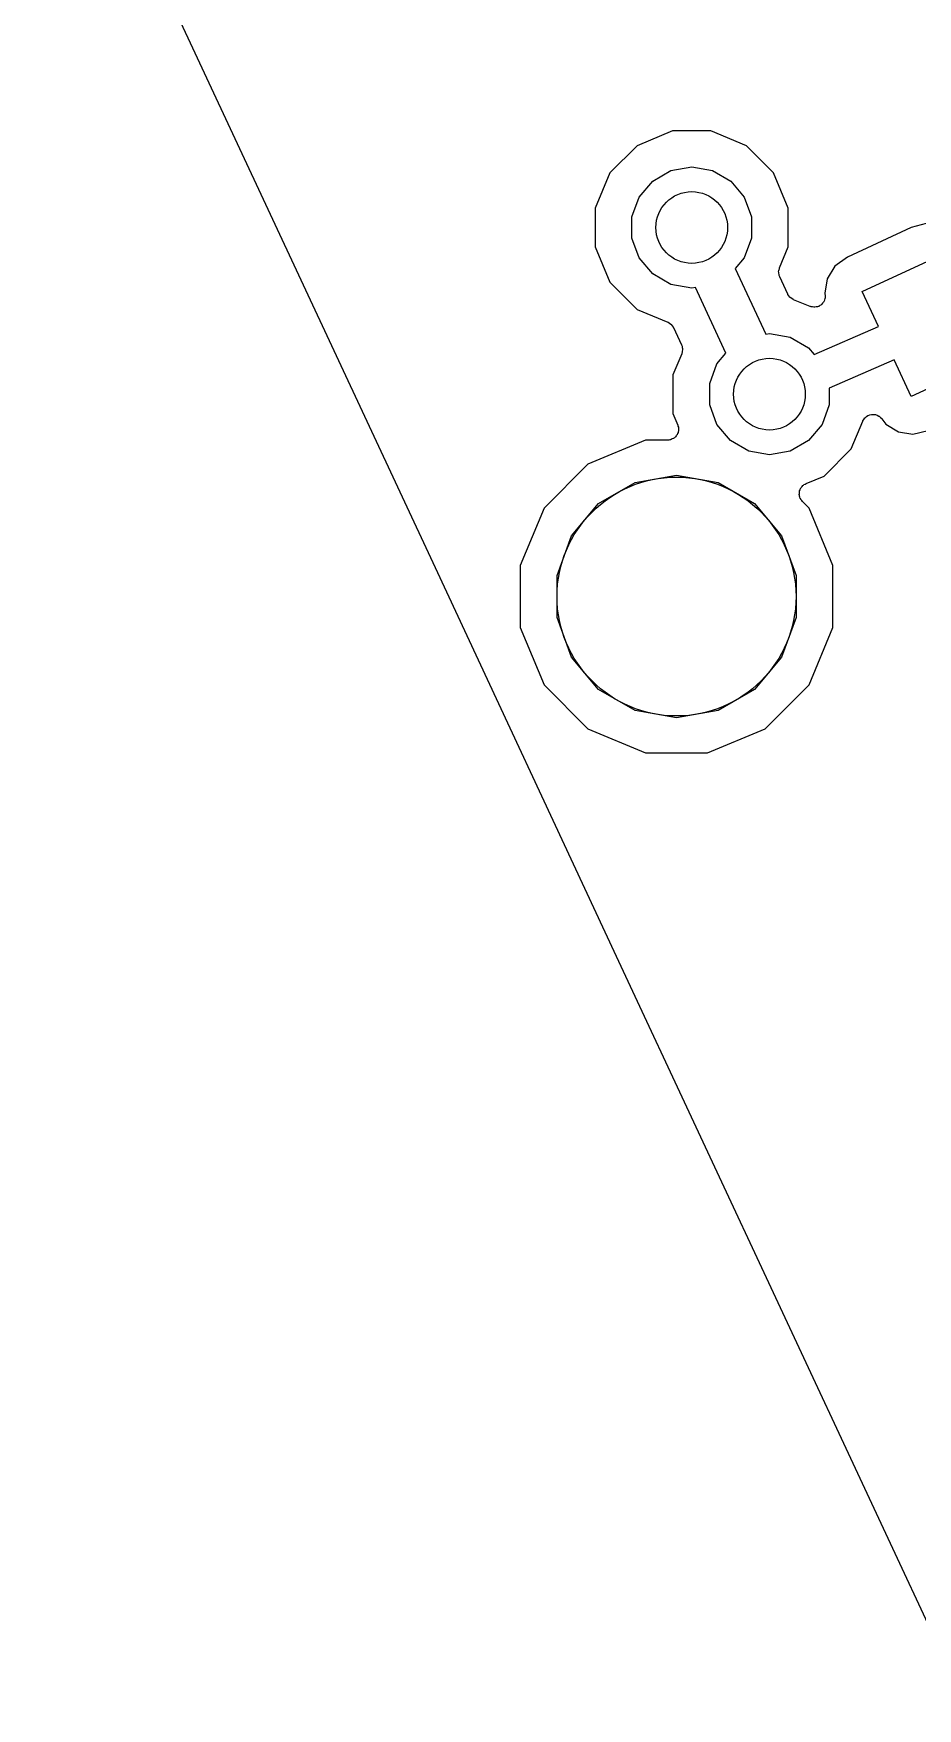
# Model space of a CAD drawing. Extents: x 24 to 196, y -189 to -31.
# Drawn here: x 32.35 to 44.56, y -187.2 to -164.07 of the extents above; entities that cross this region are included whole.
import ezdxf

# ---------------------------------------------------------------- set-up
doc = ezdxf.new("R2010")
doc.units = 0
doc.header["$MEASUREMENT"] = 0
doc.layers.add('BLACK', color=7, linetype='CONTINUOUS')

msp = doc.modelspace()

# ---------------------------------------------------------------- linework, layer by layer
at = {"layer": 'BLACK', "linetype": 'CONTINUOUS'}
for p, q in [((37.9029, -171.449), (32.353, -159.547)), ((41.1768, -165.414), (40.6867, -165.617)), ((41.7073, -165.414), (41.1768, -165.414)), ((42.1974, -165.617), (41.7073, -165.414)), ((40.6867, -165.617), (40.3116, -165.992)), ((42.5726, -165.992), (42.1974, -165.617)), ((40.3116, -165.992), (40.1086, -166.482)), ((40.7161, -166.328), (40.9033, -166.105)), ((40.9033, -166.105), (41.1554, -165.96)), ((41.1554, -165.96), (41.4421, -165.909)), ((41.4421, -165.909), (41.7288, -165.96)), ((41.7288, -165.96), (41.9809, -166.105)), ((41.9809, -166.105), (42.168, -166.328)), ((42.7756, -166.482), (42.5726, -165.992)), ((40.6166, -166.602), (40.7161, -166.328)), ((42.168, -166.328), (42.2676, -166.602)), ((40.1086, -166.482), (40.1086, -167.013)), ((42.7756, -167.013), (42.7756, -166.482)), ((40.6166, -166.893), (40.6166, -166.602)), ((42.2676, -166.602), (42.2676, -166.893)), ((44.4704, -166.745), (43.5913, -167.155)), ((44.6816, -166.693), (44.4704, -166.745)), ((40.1086, -167.013), (40.3116, -167.503)), ((40.7161, -167.166), (40.6166, -166.893)), ((42.2676, -166.893), (42.168, -167.166)), ((42.654, -167.306), (42.7756, -167.013)), ((40.9033, -167.389), (40.7161, -167.166)), ((42.168, -167.166), (42.0432, -167.315)), ((43.5913, -167.155), (43.416, -167.283)), ((43.7979, -167.633), (44.7042, -167.211)), ((41.1554, -167.535), (40.9033, -167.389)), ((42.0432, -167.315), (42.4652, -168.22)), ((42.6426, -167.358), (42.6462, -167.341)), ((42.6439, -167.368), (42.6426, -167.358)), ((42.643, -167.378), (42.6439, -167.368)), ((42.6473, -167.394), (42.643, -167.378)), ((42.6462, -167.341), (42.6476, -167.325)), ((42.6495, -167.41), (42.6473, -167.394)), ((42.6476, -167.325), (42.6519, -167.316)), ((42.6541, -167.419), (42.6495, -167.41)), ((42.6519, -167.316), (42.654, -167.306)), ((42.6567, -167.429), (42.6541, -167.419)), ((42.768, -167.667), (42.6567, -167.429)), ((43.3112, -167.456), (43.2804, -167.656)), ((43.416, -167.283), (43.3112, -167.456)), ((40.3116, -167.503), (40.6867, -167.878)), ((41.4421, -167.586), (41.1554, -167.535)), ((41.4926, -167.577), (41.4421, -167.586)), ((41.9145, -168.481), (41.4926, -167.577)), ((42.7699, -167.67), (42.768, -167.667)), ((42.7709, -167.673), (42.7699, -167.67)), ((42.785, -167.692), (42.7709, -167.673)), ((42.7983, -167.711), (42.785, -167.692)), ((42.8011, -167.712), (42.7983, -167.711)), ((42.8031, -167.715), (42.8011, -167.712)), ((42.8227, -167.728), (42.8031, -167.715)), ((42.8417, -167.741), (42.8227, -167.728)), ((43.2824, -167.73), (43.2754, -167.747)), ((43.2804, -167.656), (43.2817, -167.661)), ((43.2817, -167.661), (43.2822, -167.669)), ((43.2822, -167.669), (43.2847, -167.677)), ((43.2828, -167.722), (43.2824, -167.73)), ((43.2851, -167.714), (43.2828, -167.722)), ((43.2847, -167.677), (43.2839, -167.695)), ((43.2839, -167.695), (43.2851, -167.714)), ((44.0231, -168.116), (43.7979, -167.633)), ((40.6867, -167.878), (41.1101, -168.053)), ((42.8449, -167.742), (42.8417, -167.741)), ((42.8478, -167.744), (42.8449, -167.742)), ((43.0753, -167.838), (42.8478, -167.744)), ((43.0835, -167.84), (43.0753, -167.838)), ((43.091, -167.843), (43.0835, -167.84)), ((43.1091, -167.845), (43.091, -167.843)), ((43.127, -167.849), (43.1091, -167.845)), ((43.1353, -167.848), (43.127, -167.849)), ((43.1436, -167.849), (43.1353, -167.848)), ((43.1613, -167.845), (43.1436, -167.849)), ((43.1795, -167.842), (43.1613, -167.845)), ((43.1869, -167.839), (43.1795, -167.842)), ((43.195, -167.837), (43.1869, -167.839)), ((43.2102, -167.826), (43.195, -167.837)), ((43.2264, -167.818), (43.2102, -167.826)), ((43.2321, -167.812), (43.2264, -167.818)), ((43.239, -167.807), (43.2321, -167.812)), ((43.2498, -167.792), (43.239, -167.807)), ((43.2622, -167.779), (43.2498, -167.792)), ((43.2654, -167.771), (43.2622, -167.779)), ((43.2703, -167.764), (43.2654, -167.771)), ((43.2754, -167.747), (43.2703, -167.764)), ((41.1101, -168.053), (41.1129, -168.055)), ((41.1129, -168.055), (41.1162, -168.056)), ((41.1162, -168.056), (41.1352, -168.069)), ((41.1352, -168.069), (41.1547, -168.082)), ((41.1547, -168.082), (41.1568, -168.084)), ((41.1568, -168.084), (41.1595, -168.086)), ((41.1595, -168.086), (41.1728, -168.105)), ((41.1728, -168.105), (41.187, -168.124)), ((41.187, -168.124), (41.188, -168.127)), ((41.188, -168.127), (41.1899, -168.13)), ((41.1899, -168.13), (41.301, -168.368)), ((43.1346, -168.503), (44.0231, -168.116)), ((41.301, -168.368), (41.3036, -168.377)), ((41.3036, -168.377), (41.3082, -168.386)), ((41.3082, -168.386), (41.3104, -168.403)), ((41.3104, -168.403), (41.3147, -168.419)), ((41.3147, -168.419), (41.3138, -168.429)), ((42.4652, -168.22), (42.5155, -168.211)), ((42.5155, -168.211), (42.8022, -168.262)), ((42.8022, -168.262), (43.0543, -168.407)), ((43.0543, -168.407), (43.1346, -168.503)), ((41.3036, -168.49), (41.182, -168.784)), ((41.3058, -168.481), (41.3036, -168.49)), ((41.3101, -168.472), (41.3058, -168.481)), ((41.3115, -168.455), (41.3101, -168.472)), ((41.3151, -168.439), (41.3115, -168.455)), ((41.3138, -168.429), (41.3151, -168.439)), ((41.69, -168.904), (41.7896, -168.63)), ((41.7896, -168.63), (41.9145, -168.481)), ((44.2379, -168.577), (43.341, -168.967)), ((44.4741, -169.083), (44.2379, -168.577)), ((41.182, -168.784), (41.182, -169.315)), ((45.3804, -168.661), (44.4741, -169.083)), ((41.69, -169.195), (41.69, -168.904)), ((43.341, -168.967), (43.341, -169.195)), ((41.182, -169.315), (41.2486, -169.475)), ((41.7896, -169.468), (41.69, -169.195)), ((43.341, -169.195), (43.2415, -169.468)), ((43.8556, -169.359), (43.8753, -169.344)), ((43.8753, -169.344), (43.8769, -169.344)), ((43.8769, -169.344), (43.8783, -169.343)), ((43.8783, -169.343), (43.9021, -169.336)), ((43.9021, -169.336), (43.9258, -169.328)), ((43.9258, -169.328), (43.9275, -169.328)), ((43.9275, -169.328), (43.9291, -169.328)), ((43.9291, -169.328), (43.9538, -169.33)), ((43.9538, -169.33), (43.9787, -169.331)), ((43.9787, -169.331), (43.9802, -169.331)), ((43.9802, -169.331), (43.9819, -169.331)), ((43.9819, -169.331), (44.0046, -169.341)), ((44.0046, -169.341), (44.0276, -169.351)), ((44.0276, -169.351), (44.0288, -169.352)), ((41.2531, -169.579), (41.2455, -169.594)), ((41.2486, -169.475), (41.2522, -169.492)), ((41.2522, -169.492), (41.2579, -169.507)), ((41.2544, -169.569), (41.2531, -169.579)), ((41.2579, -169.56), (41.2544, -169.569)), ((41.2579, -169.507), (41.2579, -169.517)), ((41.2579, -169.517), (41.26, -169.527)), ((41.26, -169.527), (41.2579, -169.543)), ((41.2579, -169.543), (41.2579, -169.56)), ((41.9767, -169.691), (41.7896, -169.468)), ((43.2415, -169.468), (43.0543, -169.691)), ((43.646, -169.805), (43.8049, -169.421)), ((43.8049, -169.421), (43.8058, -169.42)), ((43.8058, -169.42), (43.8062, -169.418)), ((43.8062, -169.418), (43.82, -169.397)), ((43.82, -169.397), (43.8333, -169.377)), ((43.8333, -169.377), (43.8346, -169.375)), ((43.8346, -169.375), (43.8356, -169.374)), ((43.8356, -169.374), (43.8556, -169.359)), ((44.0288, -169.352), (44.0303, -169.353)), ((44.0303, -169.353), (44.0483, -169.37)), ((44.0483, -169.37), (44.0666, -169.387)), ((44.0666, -169.387), (44.0674, -169.388)), ((44.0674, -169.388), (44.0686, -169.389)), ((44.0686, -169.389), (44.1242, -169.465)), ((44.1242, -169.465), (44.2969, -169.57)), ((44.2969, -169.57), (44.4967, -169.601)), ((44.4967, -169.601), (44.7078, -169.549)), ((40.8027, -169.686), (40.0096, -170.015)), ((41.1078, -169.686), (40.8027, -169.686)), ((41.1242, -169.683), (41.1078, -169.686)), ((41.1408, -169.682), (41.1242, -169.683)), ((41.15, -169.679), (41.1408, -169.682)), ((41.1599, -169.677), (41.15, -169.679)), ((41.1743, -169.668), (41.1599, -169.677)), ((41.1897, -169.662), (41.1743, -169.668)), ((41.1971, -169.655), (41.1897, -169.662)), ((41.2057, -169.65), (41.1971, -169.655)), ((41.2164, -169.638), (41.2057, -169.65)), ((41.2287, -169.626), (41.2164, -169.638)), ((41.2333, -169.617), (41.2287, -169.626)), ((41.2398, -169.61), (41.2333, -169.617)), ((41.2455, -169.594), (41.2398, -169.61)), ((42.2288, -169.837), (41.9767, -169.691)), ((43.0543, -169.691), (42.8022, -169.837)), ((43.2709, -170.18), (43.646, -169.805)), ((40.0096, -170.015), (39.4025, -170.622)), ((42.5155, -169.888), (42.2288, -169.837)), ((42.8022, -169.837), (42.5155, -169.888)), ((40.155, -170.561), (40.659, -170.27)), ((40.659, -170.27), (41.232, -170.169)), ((41.232, -170.169), (41.805, -170.27)), ((41.805, -170.27), (42.309, -170.561)), ((43.0211, -170.283), (43.2709, -170.18)), ((42.9276, -170.437), (42.9291, -170.421)), ((42.9302, -170.447), (42.9276, -170.437)), ((42.9284, -170.404), (42.9314, -170.395)), ((42.9291, -170.421), (42.9284, -170.404)), ((42.9307, -170.457), (42.9302, -170.447)), ((42.937, -170.472), (42.9307, -170.457)), ((42.9314, -170.395), (42.9322, -170.385)), ((42.9322, -170.385), (42.9393, -170.37)), ((42.9413, -170.488), (42.937, -170.472)), ((42.9393, -170.37), (42.9443, -170.354)), ((42.9471, -170.497), (42.9413, -170.488)), ((42.9443, -170.354), (42.9504, -170.346)), ((42.9509, -170.506), (42.9471, -170.497)), ((42.9504, -170.346), (42.9546, -170.337)), ((42.9622, -170.518), (42.9509, -170.506)), ((42.9546, -170.337), (42.9664, -170.325)), ((42.9664, -170.325), (42.9765, -170.312)), ((42.9765, -170.312), (42.985, -170.306)), ((42.985, -170.306), (42.992, -170.299)), ((42.992, -170.299), (43.0071, -170.292)), ((43.0071, -170.292), (43.0211, -170.283)), ((39.4025, -170.622), (39.074, -171.415)), ((39.781, -171.006), (40.155, -170.561)), ((42.309, -170.561), (42.683, -171.006)), ((42.9717, -170.532), (42.9622, -170.518)), ((43.0615, -170.622), (42.9717, -170.532)), ((43.39, -171.415), (43.0615, -170.622)), ((39.582, -171.553), (39.781, -171.006)), ((42.683, -171.006), (42.882, -171.553)), ((39.074, -171.415), (39.074, -172.273)), ((43.39, -172.273), (43.39, -171.415)), ((40.4046, -176.814), (37.9029, -171.449)), ((39.582, -172.135), (39.582, -171.553)), ((42.882, -171.553), (42.882, -172.135)), ((39.074, -172.273), (39.4025, -173.066)), ((39.781, -172.682), (39.582, -172.135)), ((42.882, -172.135), (42.683, -172.682)), ((43.0615, -173.066), (43.39, -172.273)), ((40.155, -173.127), (39.781, -172.682)), ((42.683, -172.682), (42.309, -173.127)), ((39.4025, -173.066), (40.0096, -173.673)), ((40.659, -173.418), (40.155, -173.127)), ((42.309, -173.127), (41.805, -173.418)), ((42.4544, -173.673), (43.0615, -173.066)), ((41.232, -173.519), (40.659, -173.418)), ((41.805, -173.418), (41.232, -173.519)), ((40.0096, -173.673), (40.8027, -174.002)), ((41.6613, -174.002), (42.4544, -173.673)), ((40.8027, -174.002), (41.6613, -174.002)), ((45.249, -187.203), (40.4046, -176.814))]:
    msp.add_line(p, q, dxfattribs=at)
at = {"layer": 'BLACK'}
for centre, radius in [((41.4421, -166.747), 0.4953), ((42.5155, -169.049), 0.4953), ((41.232, -171.844), 1.65)]:
    msp.add_circle(centre, radius, dxfattribs=at)

doc.saveas('drawing.dxf')
